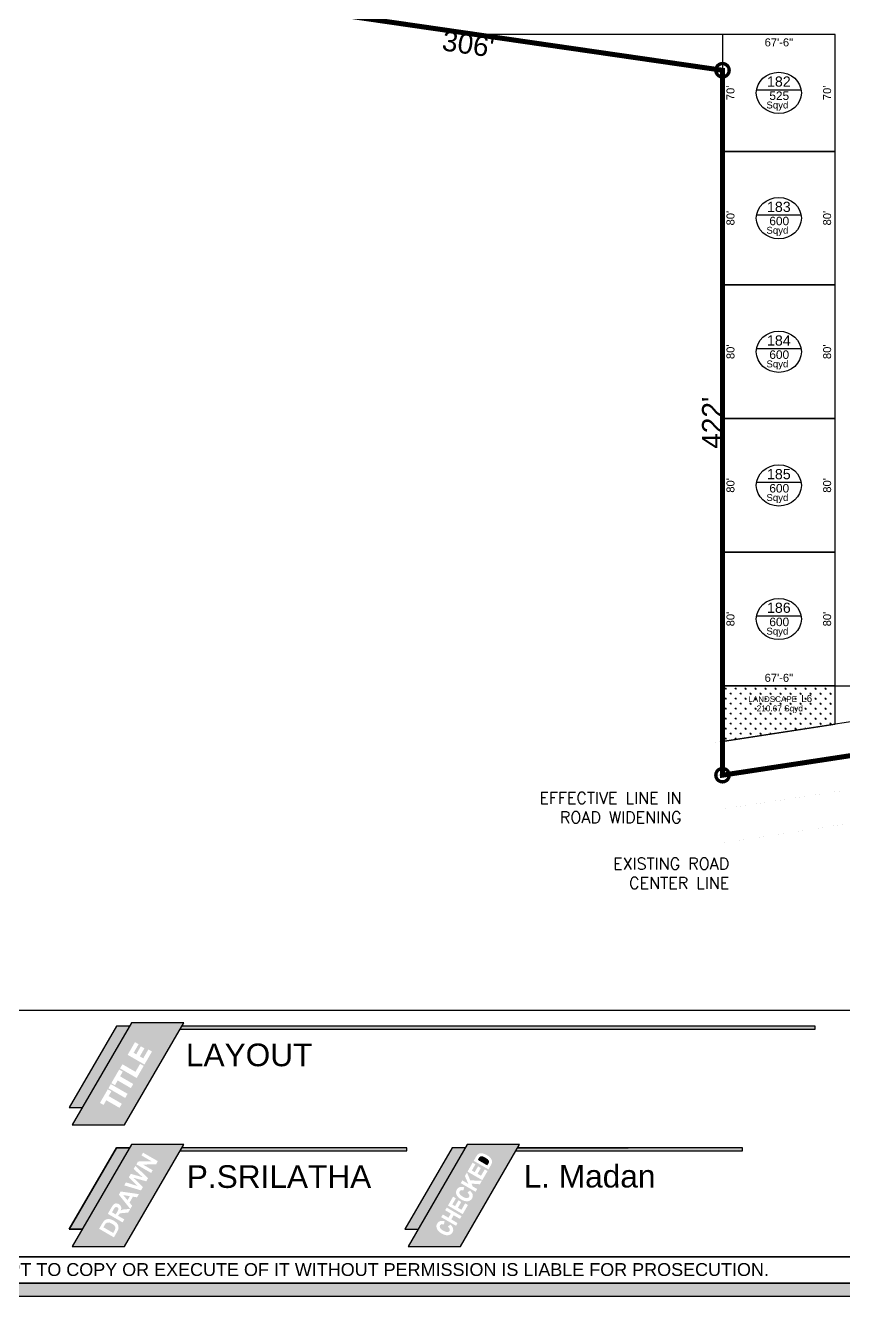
# Model space of a CAD drawing. Header units: inches. Extents: x 58735 to 82582, y -17057 to 2765.
# Drawn here: x 64617 to 70499, y -17043 to -7911 of the extents above; entities that cross this region are included whole.
import ezdxf
from ezdxf.enums import TextEntityAlignment as Align

# ---------------------------------------------------------------- set-up
doc = ezdxf.new("R2010")
doc.units = ezdxf.units.IN
doc.header["$LTSCALE"] = 15
doc.header["$PDMODE"] = 35
for name, pattern in [('ACAD_ISO07W100', [9, 0, -9]), ('DASHDOT', [1, 0.5, -0.25, 0, -0.25]), ('HIDDEN2', [0.1875, 0.125, -0.0625])]:
    doc.linetypes.add(name, pattern=pattern)
for name, color, linetype in [('1', 7, 'Continuous'), ('A-Area-Iden', 7, 'Continuous'), ('DIM-PLOT', 7, 'DASHDOT'), ('DIM-SITE', 62, 'DASHDOT'), ('HATCH', 252, 'Continuous'), ('Landscape', 86, 'Continuous'), ('PLOT AREA', 7, 'Continuous'), ('PlotNO.S', 181, 'Continuous'), ('Plots', 144, 'Continuous'), ('plots no outer line', 7, 'Continuous'), ('Road', 251, 'Continuous'), ('RoadWidening1', 45, 'Continuous'), ('Title', 252, 'Continuous')]:
    doc.layers.add(name, color=color, linetype=linetype)
doc.layers.add('Plotouterline', color=50, linetype='Continuous', plot=False)
doc.styles.add('Arial', font='arial.ttf')
doc.styles.add('RomanS', font='romans.shx')
doc.dimstyles.new('DIM FOR SITE', dxfattribs={"dimscale": 96, "dimtxt": 0.1, "dimasz": 0.3125, "dimexe": 0.1875, "dimexo": 0.1875, "dimgap": 0.03125, "dimtad": 1, "dimdec": 1, "dimzin": 0, "dimdsep": 46, "dimlunit": 4, "dimtxsty": 'Arial', "dimblk": 'DOTSMALL', "dimcen": 0, "dimdle": 0.125, "dimclrd": 181, "dimclre": 40, "dimclrt": 256, "dimadec": 0, "dimazin": 0, "dimtfac": 1, "dimtdec": 1, "dimtmove": 1, "dimatfit": 3, "dimfxl": 1, "dimfrac": 1, "dimtolj": 1, "dimtzin": 0, "dimarcsym": 0})
doc.dimstyles.new('dim plot 1', dxfattribs={"dimscale": 6, "dimtxt": 9.59375, "dimasz": 10, "dimexe": 9.59375, "dimexo": 9, "dimgap": 0, "dimtad": 0, "dimdec": 1, "dimzin": 12, "dimdsep": 46, "dimlunit": 4, "dimtxsty": 'Arial', "dimblk": 'ARCHTICK', "dimcen": 0.09375, "dimdle": 1.230316, "dimse1": 1, "dimse2": 1, "dimsd1": 1, "dimsd2": 1, "dimclrd": 181, "dimclre": 40, "dimazin": 0, "dimtfac": 1, "dimtdec": 1, "dimtix": 1, "dimtmove": 2, "dimatfit": 2, "dimfxl": 1, "dimtolj": 1, "dimtzin": 0, "dimarcsym": 0})

# ---------------------------------------------------------------- blocks, each defined once
blk = doc.blocks.new('*D44')
at = {"layer": 'DefPoints', "color": 0, "transparency": 16777216}
for p in [(69628.1, -8815.5), (69685.7, -8815.5), (69628.1, -9775.5)]:
    blk.add_point(p, dxfattribs=at)
at = {"layer": 'DIM-PLOT', "color": 0, "transparency": 16777216, "insert": (69685.7, -9295.5), "char_height": 57.56, "attachment_point": 5, "rotation": 90, "style": 'Arial'}
blk.add_mtext("\\A1;80'", dxfattribs=at)
blk = doc.blocks.new('_ArchTick')
at = {"color": 0, "linetype": 'ByBlock', "const_width": 0.15}
blk.add_lwpolyline([(-0.5, -0.5), (0.5, 0.5)], dxfattribs=at)
blk = doc.blocks.new('*D45')
at = {"layer": 'DefPoints', "color": 0, "transparency": 16777216}
for p in [(69628.1, -7975.5), (69685.7, -7975.5), (69628.1, -8815.5)]:
    blk.add_point(p, dxfattribs=at)
at = {"layer": 'DIM-PLOT', "color": 0, "transparency": 16777216, "insert": (69685.7, -8395.5), "char_height": 57.56, "attachment_point": 5, "rotation": 90, "style": 'Arial'}
blk.add_mtext("\\A1;70'", dxfattribs=at)
blk = doc.blocks.new('*D46')
at = {"layer": 'DefPoints', "color": 0, "transparency": 16777216}
for p in [(69628.1, -7975.5), (70438.1, -7975.5), (70438.1, -8033.1)]:
    blk.add_point(p, dxfattribs=at)
at = {"layer": 'DIM-PLOT', "color": 0, "transparency": 16777216, "insert": (70033.1, -8033.1), "char_height": 57.56, "attachment_point": 5, "style": 'Arial'}
blk.add_mtext('\\A1;67\'-6"', dxfattribs=at)
blk = doc.blocks.new('*D47')
at = {"layer": 'DefPoints', "color": 0, "transparency": 16777216}
for p in [(70438.1, -7975.5), (70380.5, -8815.5), (70438.1, -8815.5)]:
    blk.add_point(p, dxfattribs=at)
at = {"layer": 'DIM-PLOT', "color": 0, "transparency": 16777216, "insert": (70380.5, -8395.5), "char_height": 57.56, "attachment_point": 5, "rotation": 90, "style": 'Arial'}
blk.add_mtext("\\A1;70'", dxfattribs=at)
blk = doc.blocks.new('*D48')
at = {"layer": 'DefPoints', "color": 0, "transparency": 16777216}
for p in [(70438.1, -8815.5), (70380.5, -9775.5), (70438.1, -9775.5)]:
    blk.add_point(p, dxfattribs=at)
at = {"layer": 'DIM-PLOT', "color": 0, "transparency": 16777216, "insert": (70380.5, -9295.5), "char_height": 57.56, "attachment_point": 5, "rotation": 90, "style": 'Arial'}
blk.add_mtext("\\A1;80'", dxfattribs=at)
blk = doc.blocks.new('*D49')
at = {"layer": 'DefPoints', "color": 0, "transparency": 16777216}
for p in [(70438.1, -9775.5), (70380.5, -10735.5), (70438.1, -10735.5)]:
    blk.add_point(p, dxfattribs=at)
at = {"layer": 'DIM-PLOT', "color": 0, "transparency": 16777216, "insert": (70380.5, -10255.5), "char_height": 57.56, "attachment_point": 5, "rotation": 90, "style": 'Arial'}
blk.add_mtext("\\A1;80'", dxfattribs=at)
blk = doc.blocks.new('*D50')
at = {"layer": 'DefPoints', "color": 0, "transparency": 16777216}
for p in [(70438.1, -10735.5), (70380.5, -11695.5), (70438.1, -11695.5)]:
    blk.add_point(p, dxfattribs=at)
at = {"layer": 'DIM-PLOT', "color": 0, "transparency": 16777216, "insert": (70380.5, -11215.5), "char_height": 57.56, "attachment_point": 5, "rotation": 90, "style": 'Arial'}
blk.add_mtext("\\A1;80'", dxfattribs=at)
blk = doc.blocks.new('*D51')
at = {"layer": 'DefPoints', "color": 0, "transparency": 16777216}
for p in [(70438.1, -11695.5), (70380.5, -12655.5), (70438.1, -12655.5)]:
    blk.add_point(p, dxfattribs=at)
at = {"layer": 'DIM-PLOT', "color": 0, "transparency": 16777216, "insert": (70380.5, -12175.5), "char_height": 57.56, "attachment_point": 5, "rotation": 90, "style": 'Arial'}
blk.add_mtext("\\A1;80'", dxfattribs=at)
blk = doc.blocks.new('*D52')
at = {"layer": 'DefPoints', "color": 0, "transparency": 16777216}
for p in [(69628.1, -12598), (69628.1, -12655.5), (70438.1, -12655.5)]:
    blk.add_point(p, dxfattribs=at)
at = {"layer": 'DIM-PLOT', "color": 0, "transparency": 16777216, "insert": (70033.1, -12598), "char_height": 57.56, "attachment_point": 5, "style": 'Arial'}
blk.add_mtext('\\A1;67\'-6"', dxfattribs=at)
blk = doc.blocks.new('*D53')
at = {"layer": 'DefPoints', "color": 0, "transparency": 16777216}
for p in [(69628.1, -11695.5), (69685.7, -11695.5), (69628.1, -12655.5)]:
    blk.add_point(p, dxfattribs=at)
at = {"layer": 'DIM-PLOT', "color": 0, "transparency": 16777216, "insert": (69685.7, -12175.5), "char_height": 57.56, "attachment_point": 5, "rotation": 90, "style": 'Arial'}
blk.add_mtext("\\A1;80'", dxfattribs=at)
blk = doc.blocks.new('*D54')
at = {"layer": 'DefPoints', "color": 0, "transparency": 16777216}
for p in [(69628.1, -10735.5), (69685.7, -10735.5), (69628.1, -11695.5)]:
    blk.add_point(p, dxfattribs=at)
at = {"layer": 'DIM-PLOT', "color": 0, "transparency": 16777216, "insert": (69685.7, -11215.5), "char_height": 57.56, "attachment_point": 5, "rotation": 90, "style": 'Arial'}
blk.add_mtext("\\A1;80'", dxfattribs=at)
blk = doc.blocks.new('*D55')
at = {"layer": 'DefPoints', "color": 0, "transparency": 16777216}
for p in [(69628.1, -9775.5), (69685.7, -9775.5), (69628.1, -10735.5)]:
    blk.add_point(p, dxfattribs=at)
at = {"layer": 'DIM-PLOT', "color": 0, "transparency": 16777216, "insert": (69685.7, -10255.5), "char_height": 57.56, "attachment_point": 5, "rotation": 90, "style": 'Arial'}
blk.add_mtext("\\A1;80'", dxfattribs=at)
blk = doc.blocks.new('_DotSmall')
at = {"color": 0, "linetype": 'ByBlock', "const_width": 0.5}
blk.add_lwpolyline([(-0.0625, 0, 1), (0.0625, 0, 1)], format="xyb", close=True, dxfattribs=at)
blk = doc.blocks.new('*D377')
at = {"layer": 'DefPoints', "color": 0, "transparency": 16777216}
for p in [(65994, -7706.6), (69628.1, -8233), (69628.1, -8233.1)]:
    blk.add_point(p, dxfattribs=at)
at = {"layer": 'DIM-SITE', "color": 181, "linetype": 'ACAD_ISO07W100', "lineweight": -2, "transparency": 16777216}
blk.add_line((65982.2, -7704.8), (69640, -8234.7), dxfattribs=at)
at = {"layer": 'DIM-SITE', "color": 40, "lineweight": -2, "transparency": 16777216}
for p, q in [((65996.6, -7688.8), (65996.6, -7688.7)), ((69630.7, -8215.3), (69630.7, -8215.2))]:
    blk.add_line(p, q, dxfattribs=at)
at = {"layer": 'DIM-SITE', "color": 181, "lineweight": -2, "transparency": 16777216, "xscale": 192, "yscale": 192, "zscale": 192}
for p, rotation in [((65994.1, -7706.5), 171.756594962905), ((69628.1, -8233), 351.756594962905)]:
    blk.add_blockref('_DotSmall', p, dxfattribs=dict(at, rotation=rotation))
at = {"layer": 'DIM-SITE', "transparency": 16777216, "char_height": 144, "attachment_point": 5, "rotation": 351.75659, "style": 'Arial'}
for s, insert in [('\\A1;', (67821.8, -7895.5)), ("\\A1;306'", (67800.1, -8045.5))]:
    blk.add_mtext(s, dxfattribs=dict(at, insert=insert))
blk = doc.blocks.new('*D378')
at = {"layer": 'DefPoints', "color": 0, "transparency": 16777216}
for p in [(69628.1, -8233.1), (69628, -13297.1), (69628.1, -13297.1)]:
    blk.add_point(p, dxfattribs=at)
at = {"layer": 'DIM-SITE', "color": 40, "lineweight": -2, "transparency": 16777216}
for p, q in [((69610.1, -8233.1), (69610, -8233.1)), ((69610.1, -13297.1), (69610, -13297.1))]:
    blk.add_line(p, q, dxfattribs=at)
at = {"layer": 'DIM-SITE', "color": 181, "linetype": 'ACAD_ISO07W100', "lineweight": -2, "transparency": 16777216}
blk.add_line((69628, -8221.1), (69628, -13309.1), dxfattribs=at)
at = {"layer": 'DIM-SITE', "color": 181, "lineweight": -2, "transparency": 16777216, "xscale": 192, "yscale": 192, "zscale": 192}
for p, rotation in [((69628, -8233.1), 90), ((69628, -13297.1), 270)]:
    blk.add_blockref('_DotSmall', p, dxfattribs=dict(at, rotation=rotation))
at = {"layer": 'DIM-SITE', "transparency": 16777216, "insert": (69552.7, -10765.1), "char_height": 144, "attachment_point": 5, "rotation": 90, "style": 'Arial'}
blk.add_mtext("\\A1;422'", dxfattribs=at)
blk = doc.blocks.new('*D379')
at = {"layer": 'DefPoints', "color": 0, "transparency": 16777216}
for p in [(72119.3, -12917.3), (72119.3, -12917.4), (69628.1, -13297.1)]:
    blk.add_point(p, dxfattribs=at)
at = {"layer": 'DIM-SITE', "color": 181, "linetype": 'ACAD_ISO07W100', "lineweight": -2, "transparency": 16777216}
blk.add_line((69616.2, -13298.8), (72131.2, -12915.5), dxfattribs=at)
at = {"layer": 'DIM-SITE', "color": 40, "lineweight": -2, "transparency": 16777216}
for p, q in [((72116.6, -12899.6), (72116.6, -12899.5)), ((69625.4, -13279.3), (69625.4, -13279.2))]:
    blk.add_line(p, q, dxfattribs=at)
at = {"layer": 'DIM-SITE', "color": 181, "lineweight": -2, "transparency": 16777216, "xscale": 192, "yscale": 192, "zscale": 192}
for p, rotation in [((72119.3, -12917.3), 8.66631355443341), ((69628.1, -13297), 188.6663135544334)]:
    blk.add_blockref('_DotSmall', p, dxfattribs=dict(at, rotation=rotation))
at = {"layer": 'DIM-SITE', "transparency": 16777216, "char_height": 144, "attachment_point": 5, "rotation": 8.66631, "style": 'Arial'}
for s, insert in [('\\A1;', (70862.4, -13033)), ("\\A1;210'", (70885.2, -13182.8))]:
    blk.add_mtext(s, dxfattribs=dict(at, insert=insert))
blk = doc.blocks.new('plot area-No')
at = {"layer": 'plots no outer line'}
blk.add_line((-2.22, 0.32), (2.22, 0.32), dxfattribs=at)
blk.add_ellipse((0, 0), major_axis=(-2.25, 0), ratio=0.913387, dxfattribs=at)
at = {"layer": 'PLOT AREA', "style": 'Arial', "flags": 4}
for tag, height, p in [('SPACESTYLES:PLOTAREA', 0.848, (0.04, -0.28, -0.57)), ('COLUMNNOS:SQYD-SQM', 0.689, (-0.28, -1.21, -0.46))]:
    blk.add_attdef(tag, text='', height=height, dxfattribs=at).set_placement(p, align=Align.MIDDLE_CENTER)
at = {"layer": 'PlotNO.S', "color": 0, "style": 'Arial'}
blk.add_attdef('COLUMNNOS:NUMBER', text='', height=1.02, dxfattribs=at).set_placement((0, 1.13), align=Align.MIDDLE)
blk = doc.blocks.new('Landarea-No')
blk.add_line((0, 0), (0, 0))
at = {"color": 0, "linetype": 'ByBlock', "lineweight": -2, "style": 'Arial'}
blk.add_attdef('SPACESTYLES:STYLE', text='', height=0.861, dxfattribs=at).set_placement((2.58, 0.26), align=Align.RIGHT)
at = {"layer": 'PLOT AREA', "style": 'Arial', "flags": 4}
blk.add_attdef('SPACESTYLES:NETFLOORAREA', text='', height=0.884, dxfattribs=at).set_placement((0, -0.69), align=Align.MIDDLE_CENTER)
at = {"layer": 'PlotNO.S', "color": 0, "style": 'Arial'}
blk.add_attdef('COLUMNNOS:LANDNOS', (3.2, 0.26), '', height=1.06, dxfattribs=at)

msp = doc.modelspace()

# ---------------------------------------------------------------- hatches: boundary and pattern name
at = {"layer": 'HATCH', "linetype": 'Continuous', "lineweight": -3}
h = msp.add_hatch(dxfattribs=at)
h.set_pattern_fill('GRASS', color=82, scale=2, style=0)
h.paths.add_polyline_path([(70438.11, -12655.54), (69628.11, -12655.54), (69628.11, -13054.34), (70438.11, -12930.88)], flags=0)
at = {"layer": 'Title'}
h = msp.add_hatch(color=254, dxfattribs=at)
h.dxf.hatch_style = 1
h.paths.add_polyline_path([(65365.35, -15100.44), (65271.2, -15100.44), (64931.46, -15685.06), (65027.69, -15685.06)])
h = msp.add_hatch(color=251, dxfattribs=at)
h.dxf.hatch_style = 1
h.paths.add_polyline_path([(65754.97, -15077.29), (65378.72, -15077.29), (65365.35, -15100.44), (65365.31, -15100.44), (64953.36, -15809.25), (65329.61, -15809.25)])
h.paths.add_polyline_path([(65334.27, -15616.07), (65213.59, -15546.14), (65230.71, -15516.64), (65351.36, -15586.31)], flags=16)
h.paths.add_polyline_path([(65375.14, -15545.35), (65280.31, -15490.47), (65260.81, -15524.18), (65234.7, -15509.44), (65291.1, -15411.92), (65316.92, -15426.98), (65297.41, -15460.72), (65392.23, -15515.59)], flags=16)
h.paths.add_polyline_path([(65310.28, -15657.5), (65293.16, -15687), (65198.34, -15632.36), (65178.83, -15666.1), (65152.98, -15651.33), (65209.12, -15553.81), (65234.95, -15568.88), (65215.44, -15602.62)], flags=16)
h.paths.add_polyline_path([(65416.93, -15472.79), (65297.17, -15403.56), (65314.28, -15374.05), (65408.19, -15428.23), (65441.25, -15371.08), (65467.1, -15385.85)], flags=16)
h.paths.add_polyline_path([(65472.72, -15375.89), (65352.05, -15306.21), (65404.75, -15214.91), (65430.58, -15229.98), (65394.99, -15291.51), (65413.7, -15302.39), (65446.75, -15245.02), (65472.61, -15259.79), (65439.54, -15317.21), (65463.99, -15331.34), (65500.96, -15267.49), (65526.79, -15282.56)], flags=16)
h = msp.add_hatch(color=256, dxfattribs=at)
h.dxf.hatch_style = 1
h.paths.add_polyline_path([(70293.7, -15100.44), (65741.6, -15100.44), (65729.01, -15122.26), (70293.7, -15122.26)])
h = msp.add_hatch(color=254, dxfattribs=at)
h.dxf.hatch_style = 1
h.paths.add_polyline_path([(65365.26, -15974.72), (65271.2, -15974.72), (64931.46, -16559.34), (65027.69, -16559.34)])
h = msp.add_hatch(color=251, dxfattribs=at)
h.dxf.hatch_style = 1
h.paths.add_polyline_path([(65754.97, -15951.57), (65378.72, -15951.57), (65365.26, -15974.72), (64953.36, -16683.52), (65329.61, -16683.52)])
h.paths.add_polyline_path([(65384.31, -16390.37), (65370.94, -16413.28), (65288.83, -16310.8), (65301.56, -16287.89), (65432.69, -16306.98), (65419.32, -16329.9), (65389.4, -16325.44), (65365.22, -16368.09)], flags=16)
h.paths.add_polyline_path([(65370.31, -16413.92), (65355.67, -16440.02), (65323.84, -16441.93), (65306.65, -16443.84), (65301.56, -16444.48), (65293.29, -16448.29), (65285.65, -16458.48), (65283.74, -16462.93), (65327.66, -16488.4), (65315.57, -16510.04), (65209.26, -16448.29), (65235.36, -16403.1), (65244.27, -16389.1), (65252.55, -16380.18), (65265.28, -16373.82), (65269.74, -16373.82), (65283.74, -16375.73), (65288.83, -16378.91), (65300.29, -16388.46), (65304.74, -16397.37), (65306.02, -16410.1), (65302.2, -16424.11), (65316.2, -16417.74), (65318.11, -16417.74), (65330.21, -16415.83), (65342.3, -16415.19)], flags=16)
h.paths.add_polyline_path([(65351.21, -16350.9), (65320.02, -16313.98), (65367.76, -16321.62)], flags=0)
h.paths.add_polyline_path([(65447.97, -16280.25), (65327.02, -16243.97), (65339.75, -16222.32), (65421.87, -16248.42), (65360.12, -16186.68), (65374.76, -16161.22), (65460.06, -16185.4), (65395.13, -16126.21), (65407.23, -16104.56), (65498.89, -16191.77), (65485.52, -16214.69), (65393.86, -16189.86), (65461.33, -16256.7)], flags=16)
h.paths.add_polyline_path([(65285.65, -16417.1), (65283.74, -16421.56), (65275.46, -16436.84), (65266.55, -16452.75), (65239.18, -16437.47), (65249.37, -16420.29), (65251.91, -16415.83), (65258.28, -16405.01), (65267.19, -16399.28), (65278.01, -16401.83), (65284.38, -16408.19)], flags=0)
h.paths.add_polyline_path([(65273.55, -16514.49), (65281.83, -16526.59), (65285.65, -16536.77), (65286.28, -16550.78), (65285.65, -16556.51), (65280.56, -16569.24), (65276.74, -16576.88), (65253.19, -16617.61), (65146.88, -16555.87), (65169.8, -16516.4), (65178.71, -16503.04), (65183.17, -16497.31), (65195.26, -16489.67), (65202.26, -16487.12), (65216.9, -16485.85), (65225.81, -16487.12), (65238.54, -16490.94), (65252.55, -16497.94), (65265.28, -16506.86)], flags=16)
h.paths.add_polyline_path([(65257, -16532.95), (65264.01, -16544.41), (65263.37, -16555.87), (65257, -16569.24), (65248.09, -16585.79), (65177.44, -16545.05), (65183.17, -16535.5), (65186.99, -16528.5), (65193.99, -16518.31), (65204.81, -16511.31), (65218.81, -16510.68), (65224.54, -16512.58), (65239.18, -16519.59), (65246.82, -16524.68)], flags=0)
h.paths.add_polyline_path([(65520.53, -16154.85), (65414.23, -16093.11), (65426.32, -16072.74), (65522.44, -16070.19), (65451.15, -16028.82), (65462.61, -16009.08), (65568.91, -16070.19), (65556.81, -16091.83), (65462.61, -16095.02), (65531.99, -16135.12)], flags=16)
h = msp.add_hatch(color=256, dxfattribs=at)
h.dxf.hatch_style = 1
h.paths.add_polyline_path([(67358.82, -15996.53), (67358.82, -15974.72), (65741.6, -15974.72), (65729.01, -15996.53)])
h = msp.add_hatch(color=254, dxfattribs=at)
h.dxf.hatch_style = 1
h.paths.add_polyline_path([(67779.34, -15974.72), (67685.19, -15974.72), (67345.45, -16559.34), (67441.68, -16559.34)])
h = msp.add_hatch(color=251, dxfattribs=at)
h.dxf.hatch_style = 1
h.paths.add_polyline_path([(68168.96, -15951.57), (67792.7, -15951.57), (67779.34, -15974.72), (67779.29, -15974.72), (67367.35, -16683.52), (67743.6, -16683.52)])
h.paths.add_polyline_path([(67884.2, -16236.13), (67824.01, -16231.31), (67832.61, -16251.74), (67864.55, -16270.27), (67852.92, -16289.9), (67746.61, -16228.15), (67758.24, -16208.52), (67800.99, -16233.36), (67776.13, -16177.3), (67791.3, -16151.29), (67814.47, -16207.94), (67898.51, -16211.1)], flags=16)
h.paths.add_polyline_path([(67901.21, -16206.33), (67794.91, -16145.22), (67831.88, -16081), (67852.15, -16092.58), (67826.76, -16137.18), (67846.76, -16149.07), (67870.89, -16107.62), (67891.16, -16119.21), (67867.02, -16160.69), (67891.95, -16175.1), (67919.18, -16129.3), (67939.45, -16140.87)], flags=16)
h.paths.add_polyline_path([(67832.33, -16310.14), (67832.98, -16321.82), (67829.79, -16333.3), (67827.8, -16338.6), (67820.02, -16347.67), (67810.36, -16354.12), (67798.74, -16357.99), (67796.6, -16357.99), (67784.06, -16357.99), (67771.35, -16355.45), (67757.52, -16349.79), (67751.18, -16346.62), (67738, -16337.84), (67727.26, -16328.36), (67719.64, -16318.19), (67716.41, -16311.75), (67712.57, -16299.56), (67713.21, -16287.88), (67717.04, -16276.41), (67718.41, -16273.67), (67726.12, -16264.04), (67735.84, -16257.55), (67744.99, -16254.94), (67757.78, -16254.94), (67771.45, -16257.82), (67765.68, -16280.19), (67751.46, -16278.16), (67748.98, -16278.66), (67740.22, -16284.5), (67738.75, -16286.45), (67736.44, -16296.88), (67738.14, -16304.83), (67744.58, -16313.61), (67756.08, -16322.09), (67760.91, -16325.11), (67775.53, -16332.41), (67787.53, -16335.41), (67791.38, -16335.41), (67801.83, -16331.93), (67806.78, -16326.44), (67808.5, -16316.09), (67808, -16313.58), (67802.08, -16303.52), (67793.97, -16296.14), (67812.92, -16281.57), (67823.98, -16294.01), (67830.33, -16304.81)], flags=16)
h.paths.add_polyline_path([(67945.8, -16129.58), (67839.49, -16067.83), (67857.69, -16035.97), (67865.25, -16025.26), (67869.22, -16021.29), (67880.18, -16014.85), (67886.81, -16013.52), (67900.16, -16013.52), (67909.12, -16015.44), (67921.08, -16019.85), (67935.03, -16026.82), (67935.72, -16027.51), (67948.04, -16035.52), (67956.3, -16042.51), (67965.18, -16053.93), (67969.7, -16062.97), (67971.64, -16074.61), (67970.97, -16079.96), (67967.79, -16090.14), (67964.62, -16096.49)], flags=16)
h.paths.add_polyline_path([(67798.29, -16384.76), (67760.71, -16450.86), (67654.4, -16389.1), (67691.39, -16324.86), (67711.63, -16337.14), (67685.65, -16381.67), (67705.61, -16393), (67729.75, -16351.52), (67750.01, -16363.09), (67726.47, -16404.6), (67751.42, -16419.57), (67778.02, -16373.18)], flags=16)
h.paths.add_polyline_path([(67937.12, -16100.64), (67869.03, -16061.02), (67873.36, -16053.6), (67876.46, -16048.03), (67882.03, -16039.98), (67891.31, -16035.03), (67904.31, -16036.26), (67909.89, -16038.12), (67923.5, -16045.55), (67931.55, -16049.88), (67941.46, -16057.93), (67948.88, -16067.83), (67949.5, -16077.12), (67949.5, -16077.74), (67944.55, -16088.26)], flags=0)
h.paths.add_polyline_path([(67751.85, -16465.23), (67740.92, -16484.9), (67695.69, -16458.88), (67678.22, -16488.17), (67723.37, -16514.76), (67712.44, -16534.43), (67606.13, -16472.68), (67617.06, -16453.01), (67657.95, -16476.56), (67675.43, -16446.67), (67634.61, -16423.17), (67645.54, -16403.49)], flags=16)
h.paths.add_polyline_path([(67671.7, -16525.44), (67683.46, -16537.9), (67689.87, -16549.42), (67691.19, -16554.7), (67692.47, -16566.28), (67689.23, -16577.95), (67686.6, -16582.55), (67679.56, -16592.15), (67669.79, -16598.66), (67657.81, -16601.82), (67655.74, -16602.51), (67643.51, -16602.51), (67630.19, -16599.33), (67616.39, -16593.69), (67610.05, -16590.52), (67596.86, -16581.73), (67586.12, -16572.25), (67578.5, -16562.09), (67575.26, -16555.61), (67572.06, -16544.09), (67572.06, -16532.44), (67575.9, -16520.93), (67577.27, -16518.18), (67584.98, -16508.55), (67594.66, -16502.1), (67603.8, -16498.84), (67616.65, -16498.84), (67630.25, -16501.7), (67625.22, -16524.7), (67610.37, -16522.68), (67608.47, -16523.16), (67599.06, -16529.04), (67597.61, -16530.98), (67595.32, -16540.72), (67597.59, -16548.67), (67604.08, -16557.53), (67615.59, -16566.62), (67620.37, -16569.6), (67635.03, -16576.32), (67646.44, -16579.93), (67650.24, -16579.93), (67660.7, -16576.44), (67665.67, -16570.91), (67667.95, -16560.67), (67666.92, -16557.57), (67660.95, -16547.42), (67653.51, -16540.72)], flags=16)
h = msp.add_hatch(color=256, dxfattribs=at)
h.dxf.hatch_style = 1
h.paths.add_polyline_path([(69772.81, -15996.53), (69772.81, -15974.72), (68155.59, -15974.72), (68143, -15996.53)])
h = msp.add_hatch(color=251, dxfattribs=at)
h.dxf.hatch_style = 1
h.paths.add_polyline_path([(67941.46, -16057.93), (67931.55, -16049.88), (67923.5, -16045.55), (67909.89, -16038.12), (67904.31, -16036.26), (67891.31, -16035.03), (67882.03, -16039.98), (67876.46, -16048.03), (67873.36, -16053.6), (67869.03, -16061.02), (67937.12, -16100.64), (67944.55, -16088.26), (67949.5, -16077.74), (67949.5, -16077.12), (67948.88, -16067.83)])
h = msp.add_hatch(color=251, dxfattribs=at)
h.dxf.hatch_style = 1
h.paths.add_polyline_path([(65367.76, -16321.62), (65320.02, -16313.98), (65351.21, -16350.9)])
h.paths.add_polyline_path([(65283.74, -16421.56), (65285.65, -16417.1), (65284.38, -16408.19), (65278.01, -16401.83), (65267.19, -16399.28), (65258.28, -16405.01), (65251.91, -16415.83), (65249.37, -16420.29), (65239.18, -16437.47), (65266.55, -16452.75), (65275.46, -16436.84)])
h.paths.add_polyline_path([(65257, -16532.95), (65246.82, -16524.68), (65239.18, -16519.59), (65224.54, -16512.58), (65218.81, -16510.68), (65204.81, -16511.31), (65193.99, -16518.31), (65186.99, -16528.5), (65183.17, -16535.5), (65177.44, -16545.05), (65248.09, -16585.79), (65257, -16569.24), (65263.37, -16555.87), (65264.01, -16544.41)])
h = msp.add_hatch(color=254, dxfattribs=at)
h.dxf.hatch_style = 1
h.paths.add_polyline_path([(82470.96, -16946.15), (82567.72, -17042.93), (58832.01, -17042.93), (58735.23, -16946.15)])

# ---------------------------------------------------------------- linework, layer by layer
for p, q in [((69628.11, -7975.54), (67850.2, -7975.54)), ((69628.11, -12655.54), (73948.11, -12655.54)), ((58735.23, -16946.15), (82470.96, -16946.15)), ((82567.72, -17042.93), (58832.01, -17042.93))]:
    msp.add_line(p, q)
at = {"color": 54, "ltscale": 4, "const_width": 36}
msp.add_lwpolyline([(70862.01, 1528.22), (67450.8, 1771), (65990.64, 1555.33), (64968.45, 345.29), (65501.3, -409.6), (62314.16, -1474.51), (63212.95, -7005.96), (65994.04, -7706.62), (69628.11, -8233.11), (69628.11, -13297.11), (72119.33, -12917.4), (73897.7, -13419.91), (74453.86, -6927.68), (73874.92, -5648.6), (76386.75, -3818.21), (76148.14, -2413.81), (78916.27, -1854.27), (78042.41, -223.34), (75879.56, 1756.97), (75158.63, 1995.91)], close=True, dxfattribs=at)
msp.add_lwpolyline([(70438.11, -12655.54), (69628.11, -12655.54), (69628.11, -13054.34), (70438.11, -12930.88)], close=True)
at = {"color": 1, "ltscale": 10, "const_width": 0.1}
msp.add_lwpolyline([(69638.92, -13781.01), (71420.74, -13509.42, -0.107067), (72739.25, -13591.36), (73862.15, -13908.65)], format="xyb", dxfattribs=at)
at = {"layer": 'Landscape', "color": 86, "linetype": 'Continuous', "lineweight": -3}
for p, q in [((70438.11, -12655.54), (69628.11, -12655.54)), ((69628.11, -12655.54), (69628.11, -13054.34)), ((70438.11, -12930.88), (70438.11, -12655.54)), ((69628.11, -13054.34), (70438.11, -12930.88))]:
    msp.add_line(p, q, dxfattribs=at)
at = {"layer": 'Plotouterline'}
msp.add_lwpolyline([(69628.11, -9775.54), (69628.11, -10735.54), (69628.11, -11695.54), (69628.11, -12655.54), (70438.11, -12655.54), (70438.11, -11695.54), (70438.11, -10735.54), (70438.11, -9775.54), (70438.11, -8815.54), (70438.11, -7975.54), (69628.11, -7975.54), (69628.11, -8815.54), (69628.11, -9775.54)], close=True, dxfattribs=at)
at = {"layer": 'Plots', "color": 144, "linetype": 'Continuous', "lineweight": -3}
for p, q in [((70438.11, -7975.54), (69628.11, -7975.54)), ((69628.11, -7975.54), (69628.11, -8815.54)), ((70438.11, -8815.54), (70438.11, -7975.54)), ((69628.11, -8815.54), (70438.11, -8815.54)), ((70438.11, -8815.54), (69628.11, -8815.54)), ((69628.11, -8815.54), (69628.11, -9775.54)), ((70438.11, -9775.54), (70438.11, -8815.54)), ((69628.11, -9775.54), (70438.11, -9775.54)), ((70438.11, -9775.54), (69628.11, -9775.54)), ((69628.11, -9775.54), (69628.11, -10735.54)), ((70438.11, -10735.54), (70438.11, -9775.54)), ((69628.11, -10735.54), (70438.11, -10735.54)), ((70438.11, -10735.54), (69628.11, -10735.54)), ((69628.11, -10735.54), (69628.11, -11695.54)), ((70438.11, -11695.54), (70438.11, -10735.54)), ((69628.11, -11695.54), (70438.11, -11695.54)), ((70438.11, -11695.54), (69628.11, -11695.54)), ((69628.11, -11695.54), (69628.11, -12655.54)), ((70438.11, -12655.54), (70438.11, -11695.54)), ((69628.11, -12655.54), (70438.11, -12655.54))]:
    msp.add_line(p, q, dxfattribs=at)
at = {"layer": 'Plots'}
for points in [[(70438.11, -7975.54), (69628.11, -7975.54), (69628.11, -8815.54), (70438.11, -8815.54)], [(70438.11, -8815.54), (69628.11, -8815.54), (69628.11, -9775.54), (70438.11, -9775.54)], [(70438.11, -9775.54), (69628.11, -9775.54), (69628.11, -10735.54), (70438.11, -10735.54)], [(70438.11, -10735.54), (69628.11, -10735.54), (69628.11, -11695.54), (70438.11, -11695.54)], [(70438.11, -11695.54), (69628.11, -11695.54), (69628.11, -12655.54), (70438.11, -12655.54)]]:
    msp.add_lwpolyline(points, close=True, dxfattribs=at)
at = {"layer": 'Road', "linetype": 'HIDDEN2', "ltscale": 10, "const_width": 0.1}
msp.add_lwpolyline([(69530.43, -13069.23), (71312.25, -12797.64, -0.107067), (72935.03, -12898.49), (74057.93, -13215.78)], format="xyb", dxfattribs=at)
at = {"layer": 'Road', "ltscale": 0.05, "const_width": 0.1}
for points in [[(69566.6, -13306.49), (71348.41, -13034.9, -0.107067), (72869.77, -13129.45), (73992.67, -13446.74)], [(69626.27, -13540.16), (71384.58, -13272.16, -0.107067), (72804.51, -13360.4), (73926.4, -13677.41)]]:
    msp.add_lwpolyline(points, format="xyb", dxfattribs=at)
at = {"layer": 'Road', "ltscale": 10, "const_width": 0.1}
msp.add_lwpolyline([(69638.92, -13781.01), (71420.74, -13509.42, -0.107067), (72739.25, -13591.36), (73862.15, -13908.65)], format="xyb", dxfattribs=at)
at = {"layer": 'RoadWidening1'}
msp.add_lwpolyline([(71312.25, -12797.64), (69628.11, -13054.34), (69628.11, -13297.11), (72119.33, -12917.4), (73897.7, -13419.91), (73918.56, -13176.4), (72935.03, -12898.49, 0.107067)], format="xyb", close=True, dxfattribs=at)
at = {"layer": 'Title', "color": 7, "lineweight": 30}
for p, q in [((58735.23, -14985.8), (82471.15, -14985.8)), ((58735.23, -16757.65), (82285.89, -16757.65)), ((82471.15, -16757.65), (58735.23, -16757.65)), ((82470.96, -16946.15), (58735.23, -16946.15))]:
    msp.add_line(p, q, dxfattribs=at)
at = {"layer": 'Title', "color": 253}
for p, q in [((65271.2, -15100.44), (64931.46, -15685.06)), ((65365.26, -15100.44), (65271.2, -15100.44)), ((64931.46, -15685.06), (65025.53, -15685.06)), ((65271.2, -15974.72), (64931.46, -16559.34)), ((64931.46, -16559.34), (65271.2, -15974.72)), ((65271.2, -15974.72), (65365.26, -15974.72)), ((65365.26, -15974.72), (65271.2, -15974.72)), ((67685.19, -15974.72), (67345.45, -16559.34)), ((67779.25, -15974.72), (67685.19, -15974.72)), ((64931.46, -16559.34), (65025.53, -16559.34)), ((65025.53, -16559.34), (64931.46, -16559.34)), ((67345.45, -16559.34), (67439.52, -16559.34))]:
    msp.add_line(p, q, dxfattribs=at)
at = {"layer": 'Title', "color": 250}
for p, q in [((65378.72, -15077.29), (64953.36, -15809.25)), ((65329.61, -15809.25), (65755.06, -15077.29)), ((65755.06, -15077.29), (65378.72, -15077.29)), ((64953.36, -15809.25), (65329.61, -15809.25)), ((65378.72, -15951.57), (64953.36, -16683.52)), ((65378.72, -15951.57), (64953.36, -16683.52)), ((65329.61, -16683.52), (65754.97, -15951.57)), ((65329.61, -16683.52), (65754.97, -15951.57)), ((65754.97, -15951.57), (65378.72, -15951.57)), ((65754.97, -15951.57), (65378.72, -15951.57)), ((67792.7, -15951.57), (67367.35, -16683.52)), ((67743.6, -16683.52), (68168.96, -15951.57)), ((68168.96, -15951.57), (67792.7, -15951.57)), ((64953.36, -16683.52), (65329.61, -16683.52)), ((64953.36, -16683.52), (65329.61, -16683.52)), ((67367.35, -16683.52), (67743.6, -16683.52))]:
    msp.add_line(p, q, dxfattribs=at)
at = {"layer": 'Title'}
for p, q in [((65754.97, -15077.29), (65378.72, -15077.29)), ((65729.01, -15122.26), (70293.7, -15122.26)), ((70293.7, -15100.44), (65741.6, -15100.44)), ((70293.7, -15122.26), (70293.7, -15100.44)), ((67358.82, -15974.72), (65741.52, -15974.72)), ((67358.82, -15996.53), (67358.82, -15974.72)), ((69772.81, -15974.72), (68155.5, -15974.72)), ((69772.81, -15996.53), (69772.81, -15974.72)), ((65728.84, -15996.53), (67358.82, -15996.53)), ((68142.83, -15996.53), (69772.81, -15996.53))]:
    msp.add_line(p, q, dxfattribs=at)
at = {"layer": 'Title', "color": 254}
for p, q in [((65736.41, -15983.72), (65754.97, -15951.57)), ((68155.5, -15974.72), (68949.3, -15974.72))]:
    msp.add_line(p, q, dxfattribs=at)
at = {"layer": 'Title'}
msp.add_lwpolyline([(58735.23, -14985.8), (82474.22, -14985.8), (82474.22, 2764.53), (58735.23, 2764.53)], close=True, dxfattribs=at)

# ---------------------------------------------------------------- block references
at = {"layer": 'A-Area-Iden', "color": 7, "linetype": 'Continuous', "lineweight": -3}
ref = msp.add_blockref('plot area-No', (70033.11, -8395.54), dxfattribs=dict(at, xscale=72, yscale=72, zscale=72))
ref.add_attrib('COLUMNNOS:SQYD-SQM', ' Sqyd', dxfattribs={"layer": 'PLOT AREA', "height": 49.59, "style": 'Arial'}).set_placement((70013.03, -8482.76, -33.06), align=Align.MIDDLE_CENTER)
ref.add_attrib('SPACESTYLES:PLOTAREA', '525', dxfattribs={"layer": 'PLOT AREA', "height": 61.053, "style": 'Arial'}).set_placement((70035.98, -8415.88, -40.7), align=Align.MIDDLE_CENTER)
ref.add_attrib('COLUMNNOS:NUMBER', '182', dxfattribs={"layer": 'PlotNO.S', "color": 0, "height": 73.263, "style": 'Arial'}).set_placement((70033.11, -8314.29), align=Align.MIDDLE)
ref = msp.add_blockref('plot area-No', (70033.11, -9295.54), dxfattribs=dict(at, xscale=72, yscale=72, zscale=72))
ref.add_attrib('COLUMNNOS:SQYD-SQM', ' Sqyd', dxfattribs={"layer": 'PLOT AREA', "height": 49.59, "style": 'Arial'}).set_placement((70013.03, -9382.76, -33.06), align=Align.MIDDLE_CENTER)
ref.add_attrib('SPACESTYLES:PLOTAREA', '600', dxfattribs={"layer": 'PLOT AREA', "height": 61.053, "style": 'Arial'}).set_placement((70035.98, -9315.88, -40.7), align=Align.MIDDLE_CENTER)
ref.add_attrib('COLUMNNOS:NUMBER', '183', dxfattribs={"layer": 'PlotNO.S', "color": 0, "height": 73.263, "style": 'Arial'}).set_placement((70033.11, -9214.29), align=Align.MIDDLE)
ref = msp.add_blockref('plot area-No', (70033.11, -10255.54), dxfattribs=dict(at, xscale=72, yscale=72, zscale=72))
ref.add_attrib('COLUMNNOS:SQYD-SQM', ' Sqyd', dxfattribs={"layer": 'PLOT AREA', "height": 49.59, "style": 'Arial'}).set_placement((70013.03, -10342.76, -33.06), align=Align.MIDDLE_CENTER)
ref.add_attrib('SPACESTYLES:PLOTAREA', '600', dxfattribs={"layer": 'PLOT AREA', "height": 61.053, "style": 'Arial'}).set_placement((70035.98, -10275.88, -40.7), align=Align.MIDDLE_CENTER)
ref.add_attrib('COLUMNNOS:NUMBER', '184', dxfattribs={"layer": 'PlotNO.S', "color": 0, "height": 73.263, "style": 'Arial'}).set_placement((70033.11, -10174.29), align=Align.MIDDLE)
ref = msp.add_blockref('plot area-No', (70033.11, -11215.54), dxfattribs=dict(at, xscale=72, yscale=72, zscale=72))
ref.add_attrib('COLUMNNOS:SQYD-SQM', ' Sqyd', dxfattribs={"layer": 'PLOT AREA', "height": 49.59, "style": 'Arial'}).set_placement((70013.03, -11302.76, -33.06), align=Align.MIDDLE_CENTER)
ref.add_attrib('SPACESTYLES:PLOTAREA', '600', dxfattribs={"layer": 'PLOT AREA', "height": 61.053, "style": 'Arial'}).set_placement((70035.98, -11235.88, -40.7), align=Align.MIDDLE_CENTER)
ref.add_attrib('COLUMNNOS:NUMBER', '185', dxfattribs={"layer": 'PlotNO.S', "color": 0, "height": 73.263, "style": 'Arial'}).set_placement((70033.11, -11134.29), align=Align.MIDDLE)
ref = msp.add_blockref('plot area-No', (70033.11, -12175.54), dxfattribs=dict(at, xscale=72, yscale=72, zscale=72))
ref.add_attrib('COLUMNNOS:SQYD-SQM', ' Sqyd', dxfattribs={"layer": 'PLOT AREA', "height": 49.59, "style": 'Arial'}).set_placement((70013.03, -12262.76, -33.06), align=Align.MIDDLE_CENTER)
ref.add_attrib('SPACESTYLES:PLOTAREA', '600', dxfattribs={"layer": 'PLOT AREA', "height": 61.053, "style": 'Arial'}).set_placement((70035.98, -12195.88, -40.7), align=Align.MIDDLE_CENTER)
ref.add_attrib('COLUMNNOS:NUMBER', '186', dxfattribs={"layer": 'PlotNO.S', "color": 0, "height": 73.263, "style": 'Arial'}).set_placement((70033.11, -12094.29), align=Align.MIDDLE)
ref = msp.add_blockref('Landarea-No', (70039.92, -12783.98), dxfattribs=dict(at, xscale=48, yscale=48, zscale=48))
ref.add_attrib('SPACESTYLES:NETFLOORAREA', '210.67 Sqyd', dxfattribs={"layer": 'PLOT AREA', "height": 42.4175, "style": 'Arial'}).set_placement((70039.92, -12817.3), align=Align.MIDDLE_CENTER)
ref.add_attrib('SPACESTYLES:STYLE', 'LANDSCAPE', dxfattribs={"layer": '0', "color": 0, "linetype": 'ByBlock', "lineweight": -2, "height": 41.339, "style": 'Arial'}).set_placement((70163.99, -12771.3), align=Align.RIGHT)
ref.add_attrib('COLUMNNOS:LANDNOS', 'L6  ', (70193.63, -12771.3), dxfattribs={"layer": 'PlotNO.S', "color": 0, "height": 50.901, "style": 'Arial'})

# ---------------------------------------------------------------- texts
at = {"layer": '1', "color": 196, "insert": (69676.74, -14114.72), "char_height": 84, "width": 1238.6875, "attachment_point": 9, "style": 'RomanS'}
msp.add_mtext('EXISTING ROAD CENTER LINE', dxfattribs=at)
at = {"layer": 'Road', "color": 196, "char_height": 84, "attachment_point": 9, "style": 'RomanS'}
for s, insert, width in [('EFFECTIVE LINE IN ROAD WIDENING', (69334.04, -13642.25), 1238.6721), ('EXISTING ROAD CENTER LINE', (69676.74, -14114.72), 1238.6875)]:
    msp.add_mtext(s, dxfattribs=dict(at, insert=insert, width=width))
at = {"layer": 'Title', "style": 'Arial'}
for s, p in [('LAYOUT', (65770.86, -15388.01)), ('L. Madan', (68198.77, -16259.4))]:
    msp.add_text(s, height=162.656, dxfattribs=at).set_placement(p)
at = {"layer": 'Title', "color": 0, "style": 'Arial'}
msp.add_text('P.SRILATHA', height=162.656, dxfattribs=at).set_placement((65777.14, -16262.18))
at = {"layer": 'Title', "ltscale": 2, "style": 'Arial'}
msp.add_text("THIS DRAWING IS A COPY RIGHT AND EXCLUSIVE PROPERTY OF 'L.MADAN'. ANY ATTEMPT TO COPY OR EXECUTE OF IT WITHOUT PERMISSION IS LIABLE FOR PROSECUTION. ", height=92.44201, dxfattribs=at).set_placement((58920.93, -16894.97))

# ---------------------------------------------------------------- dimensions: what is measured, and where the dimension line sits
at = {"layer": 'DIM-PLOT'}
for p1, p2, picture, middle in [((69628.11, -8815.54), (69628.11, -7975.54), '*D45', (69685.67, -8395.54)), ((69628.11, -7975.54), (70438.11, -7975.54), '*D46', (70033.11, -8033.1)), ((70438.11, -7975.54), (70438.11, -8815.54), '*D47', (70380.54, -8395.54)), ((69628.11, -9775.54), (69628.11, -8815.54), '*D44', (69685.67, -9295.54)), ((70438.11, -8815.54), (70438.11, -9775.54), '*D48', (70380.54, -9295.54)), ((69628.11, -10735.54), (69628.11, -9775.54), '*D55', (69685.67, -10255.54)), ((70438.11, -9775.54), (70438.11, -10735.54), '*D49', (70380.54, -10255.54)), ((69628.11, -11695.54), (69628.11, -10735.54), '*D54', (69685.67, -11215.54)), ((70438.11, -10735.54), (70438.11, -11695.54), '*D50', (70380.54, -11215.54)), ((69628.11, -12655.54), (69628.11, -11695.54), '*D53', (69685.67, -12175.54)), ((70438.11, -11695.54), (70438.11, -12655.54), '*D51', (70380.54, -12175.54)), ((70438.11, -12655.54), (69628.11, -12655.54), '*D52', (70033.11, -12597.97))]:
    dim = msp.add_aligned_dim(p1=p1, p2=p2, distance=-57.56, dimstyle='dim plot 1', override={"dimdec": 0}, dxfattribs=at)
    dim.commit()
    dim.dimension.update_dxf_attribs({"geometry": picture, "text_midpoint": middle})
at = {"layer": 'DIM-SITE'}
for p1, p2, picture, middle in [((65994.04, -7706.62), (69628.11, -8233.11), '*D377', (67811.09, -7969.77)), ((69628.11, -13297.11), (72119.33, -12917.4), '*D379', (70873.7, -13107.16))]:
    dim = msp.add_aligned_dim(p1=p1, p2=p2, distance=0.1, text='\\X<>', dimstyle='DIM FOR SITE', override={"dimtxt": 1.5, "dimasz": 2, "dimdec": 0}, dxfattribs=at)
    dim.commit()
    dim.dimension.update_dxf_attribs({"geometry": picture, "text_midpoint": middle})
dim = msp.add_aligned_dim(p1=(69628.11, -8233.11), p2=(69628.11, -13297.11), distance=-0.1, dimstyle='DIM FOR SITE', override={"dimtxt": 1.5, "dimasz": 2, "dimdec": 0}, dxfattribs=at)
dim.commit()
dim.dimension.update_dxf_attribs({"geometry": '*D378', "text_midpoint": (69552.71, -10765.11)})

doc.saveas('drawing.dxf')
